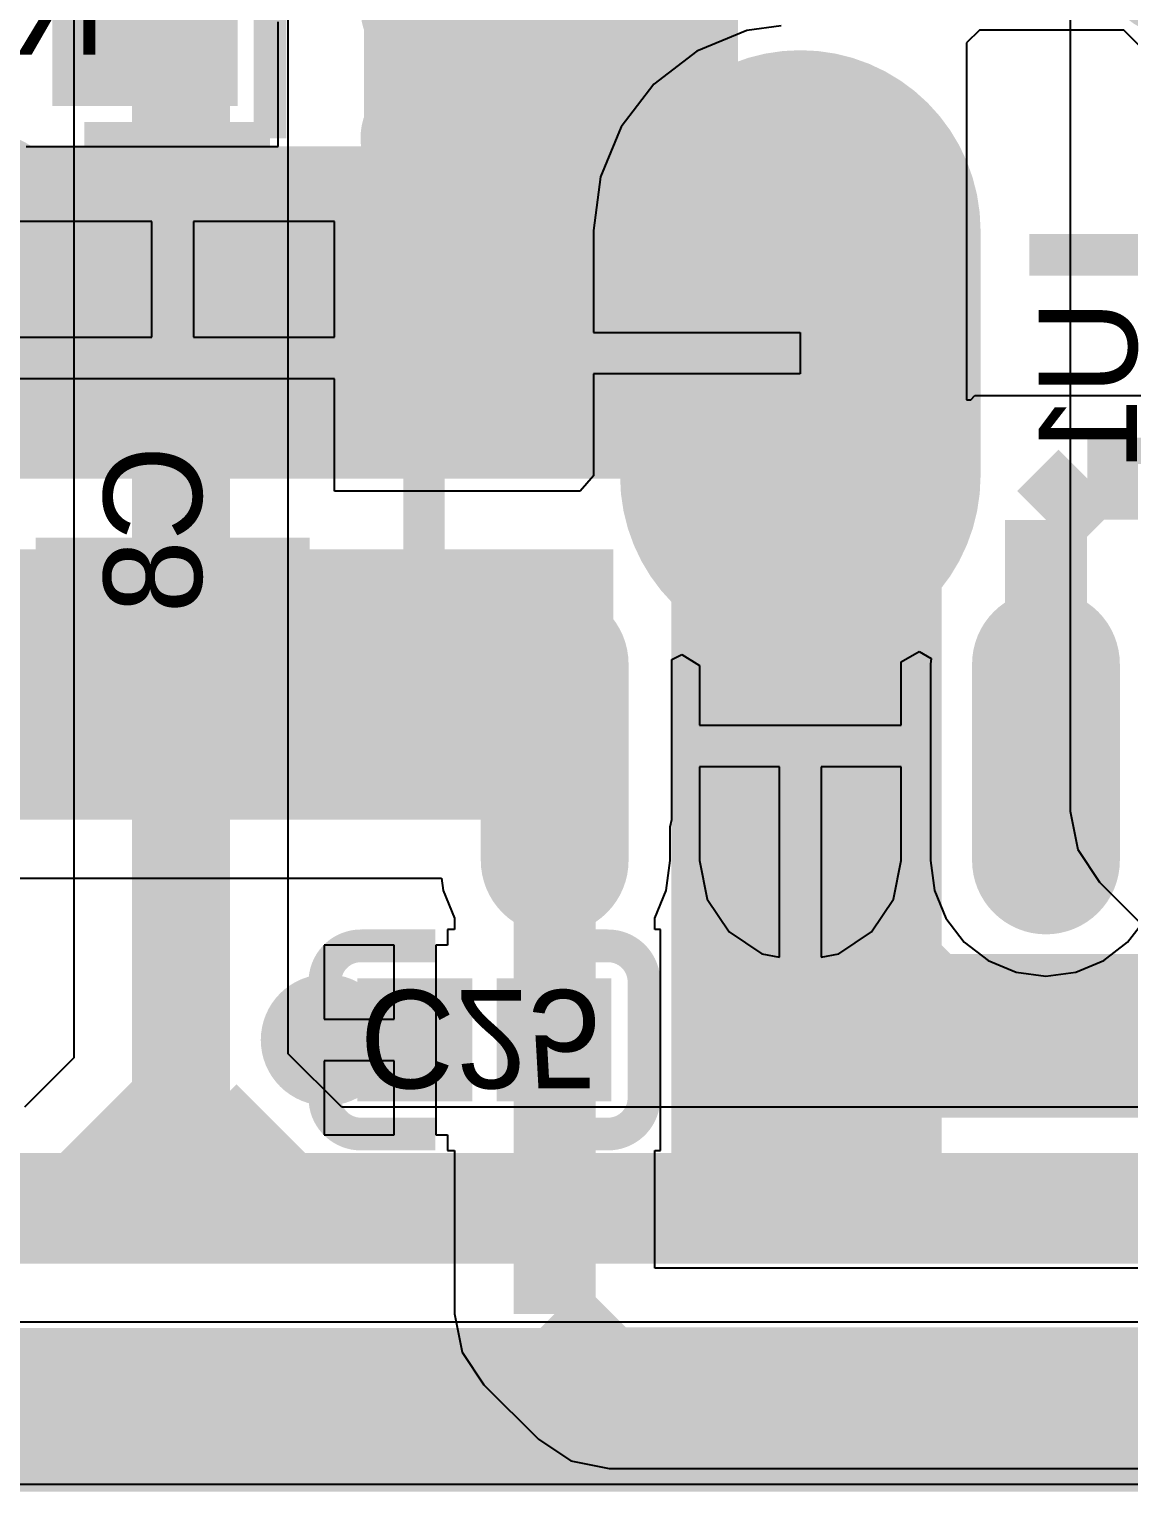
# Model space of a CAD drawing. Extents: x 81 to 196, y 150 to 213.
# Drawn here: x 129.1 to 135.82, y 186.36 to 195.29 of the extents above; entities that cross this region are included whole.
import ezdxf

# ---------------------------------------------------------------- set-up
doc = ezdxf.new("R2010")
doc.units = 0
doc.header["$MEASUREMENT"] = 0
for name, color, linetype in [('BOTTOMLAYER', 5, 'CONTINUOUS'), ('BOTTOMOVERLAY', 54, 'CONTINUOUS'), ('BOTTOMPASTE', 16, 'CONTINUOUS'), ('BOTTOMSOLDER', 6, 'CONTINUOUS'), ('MULTILAYER', 9, 'CONTINUOUS'), ('TOPLAYER', 1, 'CONTINUOUS')]:
    doc.layers.add(name, color=color, linetype=linetype)

msp = doc.modelspace()

# ---------------------------------------------------------------- linework, layer by layer
at = {"layer": 'BOTTOMLAYER'}
for p, q in [((130.626772, 194.577828), (130.626772, 195.340369)), ((133.489601, 195.286424), (133.184552, 195.160069)), ((133.700772, 195.314227), (133.489601, 195.286424)), ((134.912326, 195.289569), (134.832974, 195.210217)), ((135.794925, 195.289569), (134.912326, 195.289569)), ((136.077577, 195.006917), (135.794925, 195.289569)), ((134.832974, 195.210217), (134.832974, 193.030226)), ((133.184552, 195.160069), (132.922599, 194.959066)), ((132.922599, 194.959066), (132.721596, 194.697114)), ((132.721596, 194.697114), (132.595242, 194.392065)), ((129.08677, 194.577828), (130.626772, 194.577828)), ((132.595242, 194.392065), (132.552143, 194.064704)), ((129.854574, 194.119228), (128.992574, 194.119228)), ((129.854574, 193.412229), (129.854574, 194.119228)), ((130.970574, 194.119228), (130.108574, 194.119228)), ((130.108574, 194.119228), (130.108574, 193.412229)), ((130.970574, 193.412229), (130.970574, 194.119228)), ((132.552143, 194.064704), (132.552143, 193.441706)), ((128.992574, 193.412229), (129.854574, 193.412229)), ((130.108574, 193.412229), (130.970574, 193.412229)), ((132.552143, 193.441706), (133.816974, 193.441706)), ((133.816974, 193.441706), (133.816974, 193.187706)), ((129.981574, 193.158229), (128.992574, 193.158229)), ((130.970574, 193.158229), (129.981574, 193.158229)), ((130.970574, 192.472683), (130.970574, 193.158229)), ((133.816974, 193.187706), (132.552143, 193.187706)), ((132.552143, 193.187706), (132.552143, 192.56471)), ((134.832974, 193.030226), (134.858374, 193.030226)), ((134.858374, 193.030226), (134.883774, 193.055626)), ((134.883774, 193.055626), (136.814174, 193.055626)), ((132.552143, 192.56471), (132.471439, 192.472683)), ((132.471439, 192.472683), (130.970574, 192.472683)), ((133.030831, 191.443724), (133.093292, 191.474527)), ((133.030831, 190.464826), (133.030831, 191.443724)), ((133.093292, 191.474527), (133.201141, 191.407461)), ((134.432807, 191.428888), (134.542794, 191.492388)), ((134.432807, 191.041406), (134.432807, 191.428888)), ((134.542794, 191.492388), (134.616609, 191.449772)), ((134.616609, 191.449772), (134.612075, 191.415345)), ((134.612075, 191.415345), (134.612075, 190.215347)), ((133.201141, 191.407461), (133.201141, 191.041406)), ((133.201141, 191.041406), (133.816974, 191.041406)), ((133.816974, 191.041406), (134.432807, 191.041406)), ((133.689974, 190.787406), (133.201141, 190.787406)), ((133.201141, 190.787406), (133.201141, 190.214407)), ((133.689974, 189.623837), (133.689974, 190.787406)), ((134.432807, 190.787406), (133.943974, 190.787406)), ((133.943974, 190.787406), (133.943974, 189.623837)), ((134.432807, 190.214407), (134.432807, 190.787406)), ((133.021873, 190.419789), (133.030831, 190.464826)), ((133.021873, 190.215347), (133.021873, 190.419789)), ((132.997814, 190.032612), (133.021873, 190.215347)), ((133.201141, 190.214407), (133.248019, 189.978739)), ((134.385929, 189.978739), (134.432807, 190.214407)), ((134.612075, 190.215347), (134.636134, 190.032612)), ((121.828174, 190.107969), (131.623933, 190.107969)), ((131.623933, 190.107969), (131.633854, 190.032612)), ((131.633854, 190.032612), (131.70408, 189.86307)), ((132.927588, 189.86307), (132.997814, 190.032612)), ((134.636134, 190.032612), (134.706667, 189.862328)), ((133.248019, 189.978739), (133.381514, 189.778947)), ((134.252434, 189.778947), (134.385929, 189.978739)), ((131.70408, 189.86307), (131.70408, 189.793628)), ((132.927588, 189.793628), (132.927588, 189.86307)), ((134.706667, 189.862328), (134.818869, 189.716103)), ((135.817359, 189.716103), (135.929561, 189.862328)), ((131.70408, 189.793628), (131.661576, 189.793628)), ((131.661576, 189.793628), (131.661576, 189.697629)), ((132.961573, 189.793628), (132.927588, 189.793628)), ((132.961573, 188.443629), (132.961573, 189.793628)), ((133.381514, 189.778947), (133.581305, 189.645452)), ((134.052643, 189.645452), (134.252434, 189.778947)), ((134.818869, 189.716103), (134.965095, 189.603901)), ((135.671133, 189.603901), (135.817359, 189.716103)), ((131.334574, 189.697629), (130.907574, 189.697629)), ((130.907574, 189.697629), (130.907574, 189.245629)), ((131.334574, 189.245629), (131.334574, 189.697629)), ((131.661576, 189.697629), (131.588574, 189.697629)), ((131.588574, 189.697629), (131.588574, 188.539628)), ((133.581305, 189.645452), (133.689974, 189.623837)), ((133.943974, 189.623837), (134.052643, 189.645452)), ((134.965095, 189.603901), (135.135379, 189.533367)), ((135.500849, 189.533367), (135.671133, 189.603901)), ((135.135379, 189.533367), (135.318114, 189.509308)), ((135.318114, 189.509308), (135.500849, 189.533367)), ((130.907574, 189.245629), (131.334574, 189.245629)), ((131.334574, 188.991629), (130.907574, 188.991629)), ((130.907574, 188.991629), (130.907574, 188.539628)), ((131.334574, 188.539628), (131.334574, 188.991629)), ((130.907574, 188.539628), (131.334574, 188.539628)), ((131.588574, 188.539628), (131.661576, 188.539628)), ((131.661576, 188.539628), (131.661576, 188.443629)), ((131.661576, 188.443629), (131.70408, 188.443629)), ((131.70408, 188.443629), (131.70408, 187.444766)), ((132.927588, 187.72378), (132.927588, 188.443629)), ((132.927588, 188.443629), (132.961573, 188.443629)), ((141.107379, 187.72378), (132.927588, 187.72378)), ((131.70408, 187.444766), (131.750646, 187.210657)), ((131.750646, 187.210657), (131.883259, 187.012191)), ((131.883259, 187.012191), (132.215999, 186.679451)), ((132.215999, 186.679451), (132.414465, 186.546838)), ((132.414465, 186.546838), (132.648574, 186.500272)), ((132.648574, 186.500272), (141.360771, 186.500272))]:
    msp.add_line(p, q, dxfattribs=at)
for points, const_width in [([(129.811772, 195.417826), (129.811772, 197.018026)], 0.299999), ([(133.816974, 194.064704), (133.816974, 192.564707)], 1.999996), ([(135.318114, 192.296166), (135.570572, 192.548624)], 0.499999), ([(137.601574, 192.548624), (135.570572, 192.548624)], 0.499999), ([(135.318114, 190.815346), (135.318114, 192.296166)], 0.499999), ([(133.816974, 191.614405), (133.816974, 190.214407)], 0.699999), ([(132.315834, 191.415345), (132.315834, 190.215347)], 0.699999), ([(135.318114, 191.415345), (135.318114, 190.215347)], 0.699999), ([(132.315834, 187.444766), (132.315834, 190.815346)], 0.499999), ([(130.921374, 189.118626), (130.921377, 189.118629)], 0.499999), ([(131.461574, 189.118629), (130.921377, 189.118629)], 0.499999), ([(132.648574, 187.112026), (132.315834, 187.444766)], 0.499999), ([(141.360774, 187.112026), (132.648574, 187.112026)], 0.499999)]:
    msp.add_lwpolyline(points, dxfattribs=dict(at, const_width=const_width))
for points, const_width in [([(131.530974, 195.267826, 1), (131.530974, 195.567826, 1)], 0.299999), ([(132.673974, 195.064626, 1), (132.673974, 195.364626, 1)], 0.299999), ([(133.816974, 193.564705, 1), (133.816974, 194.564703, 1)], 0.999998), ([(131.530974, 194.480426, 1), (131.530974, 194.780426, 1)], 0.299999), ([(132.673974, 194.353426, 1), (132.673974, 194.653426, 1)], 0.299999), ([(128.889374, 194.099426, 1), (128.889374, 194.399426, 1)], 0.299999), ([(134.451974, 193.743826, 1), (134.451974, 194.043826, 1)], 0.299999), ([(133.613774, 193.693026, 1), (133.613774, 193.993026, 1)], 0.299999), ([(131.226174, 193.591426, 1), (131.226174, 193.891426, 1)], 0.299999), ([(132.775574, 193.616826, 1), (132.775574, 193.916826, 1)], 0.299999), ([(132.064374, 193.540626, 1), (132.064374, 193.840626, 1)], 0.299999), ([(128.914774, 193.439026, 1), (128.914774, 193.739026, 1)], 0.299999), ([(133.816974, 192.064708, 1), (133.816974, 193.064706, 1)], 0.999998), ([(131.200774, 192.854826, 1), (131.200774, 193.154826, 1)], 0.299999), ([(131.988174, 192.854826, 1), (131.988174, 193.154826, 1)], 0.299999), ([(132.800974, 192.905626, 1), (132.800974, 193.205626, 1)], 0.299999), ([(133.588374, 192.880226, 1), (133.588374, 193.180226, 1)], 0.299999), ([(134.477374, 192.880226, 1), (134.477374, 193.180226, 1)], 0.299999), ([(128.914774, 192.778626, 1), (128.914774, 193.078626, 1)], 0.299999), ([(133.842374, 191.788026, 1), (133.842374, 192.088026, 1)], 0.299999), ([(133.816974, 191.439406, 1), (133.816974, 191.789403, 1)], 0.349999), ([(132.315834, 191.240346, 1), (132.315834, 191.590343, 1)], 0.349999), ([(135.318114, 191.240346, 1), (135.318114, 191.590343, 1)], 0.349999), ([(133.816974, 190.492626, 1), (133.816974, 190.792626, 1)], 0.299999), ([(132.315834, 190.040349, 1), (132.315834, 190.390346, 1)], 0.349999), ([(133.816974, 190.039409, 1), (133.816974, 190.389406, 1)], 0.349999), ([(135.318114, 190.040349, 1), (135.318114, 190.390346, 1)], 0.349999), ([(134.031919, 189.490281, 1), (134.031919, 189.790281, 1)], 0.299999), ([(130.921374, 188.968626, 1), (130.921374, 189.268626, 1)], 0.299999), ([(133.512174, 188.943226, 1), (133.512174, 189.243226, 1)], 0.299999), ([(134.451974, 188.892426, 1), (134.451974, 189.192426, 1)], 0.299999)]:
    msp.add_lwpolyline(points, format="xyb", close=True, dxfattribs=dict(at, const_width=const_width))
for points in [[(133.435974, 192.598426), (133.435974, 198.999226), (131.149974, 192.598426), (131.149974, 198.999226)], [(130.276773, 195.907825), (129.346772, 195.907825), (130.276773, 194.927827), (129.346772, 194.927827)], [(125.949802, 195.373338), (125.5484, 194.476083), (130.087589, 193.522221), (129.686187, 192.624966)], [(134.782174, 192.547626), (134.782174, 194.579626), (127.085974, 192.547626), (127.085974, 194.579626)], [(130.716574, 192.70523), (130.716574, 193.865228), (129.246574, 192.70523), (129.246574, 193.865228)], [(134.680574, 187.950226), (134.680574, 193.716026), (133.029574, 187.950226), (133.029574, 193.716026)], [(132.673974, 190.464826), (132.673974, 192.115826), (121.828174, 190.464826), (121.828174, 192.115826)], [(130.716574, 190.925229), (130.716574, 192.085227), (129.246574, 190.925229), (129.246574, 192.085227)], [(131.761573, 189.443629), (131.161574, 189.443629), (131.761573, 188.793628), (131.161574, 188.793628)], [(132.611574, 189.443629), (132.011575, 189.443629), (132.611574, 188.793628), (132.011575, 188.793628)]]:
    msp.add_solid(points, dxfattribs=at)
at = {"layer": 'BOTTOMOVERLAY'}
for points, const_width in [([(130.576772, 194.627825), (130.576772, 196.207827)], 0.2), ([(130.576772, 194.627825), (129.441773, 194.627825)], 0.2), ([(130.616574, 194.165228), (129.346574, 194.165228)], 0.2), ([(132.416926, 193.915416), (131.517004, 193.915416)], 0.254), ([(131.517004, 191.315218), (131.517004, 193.915416)], 0.254), ([(136.116944, 193.915416), (135.217022, 193.915416)], 0.254), ([(131.016578, 192.84523), (131.016578, 193.765231)], 0.2), ([(131.016578, 191.025224), (131.016578, 191.945224)], 0.2), ([(130.616574, 190.625227), (129.346574, 190.625227)], 0.2), ([(131.586577, 189.693624), (131.136576, 189.693624)], 0.2), ([(132.636575, 189.693626), (132.186573, 189.693626)], 0.2), ([(130.911577, 188.763625), (130.911577, 189.473621)], 0.2), ([(132.861571, 188.763631), (132.861571, 189.473627)], 0.2), ([(131.586575, 188.543626), (131.136573, 188.543626)], 0.2), ([(132.636573, 188.543628), (132.186571, 188.543628)], 0.2), ([(175.244374, 188.178826), (116.976774, 188.178826)], 0.499999)]:
    msp.add_lwpolyline(points, dxfattribs=dict(at, const_width=const_width))
at = {"layer": 'BOTTOMOVERLAY', "const_width": 0.2}
for points in [[(128.946575, 193.765228, -0.414214), (129.346574, 194.165228)], [(130.616577, 194.16523, -0.414213), (131.016578, 193.765231)], [(129.346571, 190.625227, -0.414213), (128.946572, 191.025229)], [(131.016578, 191.025224, -0.414214), (130.616579, 190.625224)], [(130.911577, 189.473624, -0.414214), (131.131577, 189.693624)], [(132.641576, 189.693626, -0.414214), (132.861576, 189.473627)], [(131.131577, 188.543623, -0.414214), (130.911577, 188.763623)], [(132.861576, 188.763631, -0.414214), (132.641576, 188.543631)]]:
    msp.add_lwpolyline(points, format="xyb", dxfattribs=at)
at = {"layer": 'BOTTOMOVERLAY', "const_width": 0.1}
for points in [[(129.346574, 194.115228, 1), (129.346574, 194.215227, 1)], [(130.616577, 194.11523, 1), (130.616577, 194.21523, 1)], [(131.016578, 193.715231, 1), (131.016578, 193.815231, 1)], [(131.016578, 190.975224, 1), (131.016578, 191.075224, 1)], [(129.346571, 190.575227, 1), (129.346571, 190.675227, 1)], [(130.616579, 190.575225, 1), (130.616579, 190.675224, 1)], [(131.131577, 189.643624, 1), (131.131577, 189.743623, 1)], [(132.641576, 189.643626, 1), (132.641576, 189.743626, 1)], [(130.911577, 189.423624, 1), (130.911577, 189.523624, 1)], [(132.861576, 189.423627, 1), (132.861576, 189.523626, 1)], [(130.911577, 188.713623, 1), (130.911577, 188.813623, 1)], [(132.861576, 188.713631, 1), (132.861576, 188.81363, 1)], [(131.131577, 188.493623, 1), (131.131577, 188.593623, 1)], [(132.641576, 188.493631, 1), (132.641576, 188.593631, 1)]]:
    msp.add_lwpolyline(points, format="xyb", close=True, dxfattribs=at)
at = {"layer": 'BOTTOMPASTE'}
for points, const_width in [([(133.816974, 194.064704), (133.816974, 192.564707)], 1.999996), ([(133.816974, 191.614405), (133.816974, 190.214407)], 0.699999), ([(132.315834, 191.415345), (132.315834, 190.215347)], 0.699999), ([(135.318114, 191.415345), (135.318114, 190.215347)], 0.699999)]:
    msp.add_lwpolyline(points, dxfattribs=dict(at, const_width=const_width))
for points, const_width in [([(133.816974, 193.564705, 1), (133.816974, 194.564703, 1)], 0.999998), ([(133.816974, 192.064708, 1), (133.816974, 193.064706, 1)], 0.999998), ([(133.816974, 191.439406, 1), (133.816974, 191.789403, 1)], 0.349999), ([(132.315834, 191.240346, 1), (132.315834, 191.590343, 1)], 0.349999), ([(135.318114, 191.240346, 1), (135.318114, 191.590343, 1)], 0.349999), ([(132.315834, 190.040349, 1), (132.315834, 190.390346, 1)], 0.349999), ([(133.816974, 190.039409, 1), (133.816974, 190.389406, 1)], 0.349999), ([(135.318114, 190.040349, 1), (135.318114, 190.390346, 1)], 0.349999)]:
    msp.add_lwpolyline(points, format="xyb", close=True, dxfattribs=dict(at, const_width=const_width))
for points in [[(130.276773, 195.907825), (129.346772, 195.907825), (130.276773, 194.927827), (129.346772, 194.927827)], [(130.716574, 192.70523), (130.716574, 193.865228), (129.246574, 192.70523), (129.246574, 193.865228)], [(130.716574, 190.925229), (130.716574, 192.085227), (129.246574, 190.925229), (129.246574, 192.085227)], [(131.761573, 189.443629), (131.161574, 189.443629), (131.761573, 188.793628), (131.161574, 188.793628)], [(132.611574, 189.443629), (132.011575, 189.443629), (132.611574, 188.793628), (132.011575, 188.793628)]]:
    msp.add_solid(points, dxfattribs=at)
at = {"layer": 'BOTTOMSOLDER'}
for points, const_width in [([(136.077577, 195.461725, 1), (136.077577, 195.863324, 1)], 0.401599), ([(131.530974, 195.217026, 1), (131.530974, 195.618626, 1)], 0.401599), ([(132.673974, 195.013826, 1), (132.673974, 195.415426, 1)], 0.401599), ([(133.816974, 193.513905, 1), (133.816974, 194.615503, 1)], 1.101598), ([(131.530974, 194.429626, 1), (131.530974, 194.831226, 1)], 0.401599), ([(132.673974, 194.302626, 1), (132.673974, 194.704226, 1)], 0.401599), ([(128.889374, 194.048626, 1), (128.889374, 194.450226, 1)], 0.401599), ([(134.451974, 193.693026, 1), (134.451974, 194.094626, 1)], 0.401599), ([(133.613774, 193.642226, 1), (133.613774, 194.043826, 1)], 0.401599), ([(131.226174, 193.540626, 1), (131.226174, 193.942226, 1)], 0.401599), ([(132.775574, 193.566026, 1), (132.775574, 193.967626, 1)], 0.401599), ([(132.064374, 193.489826, 1), (132.064374, 193.891426, 1)], 0.401599), ([(128.914774, 193.388226, 1), (128.914774, 193.789826, 1)], 0.401599), ([(133.816974, 192.013908, 1), (133.816974, 193.115506, 1)], 1.101598), ([(131.200774, 192.804026, 1), (131.200774, 193.205626, 1)], 0.401599), ([(131.988174, 192.804026, 1), (131.988174, 193.205626, 1)], 0.401599), ([(132.800974, 192.854826, 1), (132.800974, 193.256426, 1)], 0.401599), ([(133.588374, 192.829426, 1), (133.588374, 193.231026, 1)], 0.401599), ([(134.477374, 192.829426, 1), (134.477374, 193.231026, 1)], 0.401599), ([(128.914774, 192.727826, 1), (128.914774, 193.129426, 1)], 0.401599), ([(133.842374, 191.737226, 1), (133.842374, 192.138826, 1)], 0.401599), ([(133.816974, 191.388606, 1), (133.816974, 191.840203, 1)], 0.451599), ([(132.315834, 191.189546, 1), (132.315834, 191.641143, 1)], 0.451599), ([(135.318114, 191.189546, 1), (135.318114, 191.641143, 1)], 0.451599), ([(133.816974, 190.441826, 1), (133.816974, 190.843426, 1)], 0.401599), ([(132.315834, 189.989549, 1), (132.315834, 190.441146, 1)], 0.451599), ([(133.816974, 189.988609, 1), (133.816974, 190.440206, 1)], 0.451599), ([(135.318114, 189.989549, 1), (135.318114, 190.441146, 1)], 0.451599), ([(134.031919, 189.439481, 1), (134.031919, 189.841081, 1)], 0.401599), ([(130.921374, 188.917826, 1), (130.921374, 189.319426, 1)], 0.401599), ([(133.512174, 188.892426, 1), (133.512174, 189.294026, 1)], 0.401599), ([(135.594974, 188.867026, 1), (135.594974, 189.268626, 1)], 0.401599), ([(134.451974, 188.841626, 1), (134.451974, 189.243226, 1)], 0.401599), ([(130.997574, 186.581026, 1), (130.997574, 186.982626, 1)], 0.401599)]:
    msp.add_lwpolyline(points, format="xyb", close=True, dxfattribs=dict(at, const_width=const_width))
for points, const_width in [([(133.816974, 194.064704), (133.816974, 192.564707)], 2.203196), ([(133.816974, 191.614405), (133.816974, 190.214407)], 0.903199), ([(132.315834, 191.415345), (132.315834, 190.215347)], 0.903199), ([(135.318114, 191.415345), (135.318114, 190.215347)], 0.903199)]:
    msp.add_lwpolyline(points, dxfattribs=dict(at, const_width=const_width))
for points in [[(130.378373, 196.009425), (129.245172, 196.009425), (130.378373, 194.826227), (129.245172, 194.826227)], [(130.818174, 192.60363), (130.818174, 193.966828), (129.144974, 192.60363), (129.144974, 193.966828)], [(130.818174, 190.823629), (130.818174, 192.186827), (129.144974, 190.823629), (129.144974, 192.186827)], [(131.812373, 189.494429), (131.110774, 189.494429), (131.812373, 188.742828), (131.110774, 188.742828)], [(132.662374, 189.494429), (131.960775, 189.494429), (132.662374, 188.742828), (131.960775, 188.742828)]]:
    msp.add_solid(points, dxfattribs=at)
at = {"layer": 'MULTILAYER', "const_width": 0.299999}
for points in [[(133.842374, 191.788026, 1), (133.842374, 192.088026, 1)], [(133.816974, 190.492626, 1), (133.816974, 190.792626, 1)], [(134.031919, 189.490281, 1), (134.031919, 189.790281, 1)], [(134.451974, 188.892426, 1), (134.451974, 189.192426, 1)]]:
    msp.add_lwpolyline(points, format="xyb", close=True, dxfattribs=at)
at = {"layer": 'TOPLAYER'}
for p, q in [((129.376767, 195.617417), (129.376767, 189.009188)), ((130.687981, 189.034588), (130.687981, 195.617417)), ((135.465823, 195.440902), (135.465823, 190.515623)), ((135.465823, 190.515623), (135.512388, 190.281514)), ((135.512388, 190.281514), (135.645002, 190.083046)), ((135.645002, 190.083046), (136.000599, 189.727451)), ((129.376767, 189.009188), (129.075015, 188.707433)), ((131.015133, 188.707433), (130.687981, 189.034588)), ((144.873815, 188.707433), (131.015133, 188.707433)), ((121.548774, 187.396219), (145.145374, 187.396219)), ((177.441926, 186.402441), (115.299884, 186.402441))]:
    msp.add_line(p, q, dxfattribs=at)
for points, const_width in [([(130.032374, 188.077226), (130.032374, 195.976626)], 0.599999), ([(133.842374, 189.829826), (133.842374, 191.938026)], 1.000001), ([(134.528174, 189.144026), (133.842374, 189.829826)], 1.000001), ([(137.728574, 189.144026), (134.528174, 189.144026)], 1.000001), ([(129.422774, 188.128026), (130.006974, 188.712226)], 0.599999), ([(130.743574, 188.051826), (130.159374, 188.636026)], 0.599999), ([(145.145374, 188.051826), (121.548774, 188.051826)], 0.599999), ([(177.149374, 186.858026), (116.824374, 186.858026)], 1.000001)]:
    msp.add_lwpolyline(points, dxfattribs=dict(at, const_width=const_width))
for points, const_width in [([(133.842374, 191.788026, 1), (133.842374, 192.088026, 1)], 0.299999), ([(133.816974, 190.492626, 1), (133.816974, 190.792626, 1)], 0.299999), ([(133.888599, 189.250782, 1), (133.888599, 189.750781, 1)], 0.499999), ([(133.890497, 189.248859, 1), (133.890497, 189.748858, 1)], 0.499999), ([(134.031919, 189.490281, 1), (134.031919, 189.790281, 1)], 0.299999), ([(134.733696, 188.894026, 1), (134.733696, 189.394025, 1)], 0.499999), ([(134.74714, 188.894026, 1), (134.74714, 189.394025, 1)], 0.499999), ([(135.594974, 188.917826, 1), (135.594974, 189.217826, 1)], 0.299999), ([(134.451974, 188.892426, 1), (134.451974, 189.192426, 1)], 0.299999), ([(130.997574, 186.631826, 1), (130.997574, 186.931826, 1)], 0.299999)]:
    msp.add_lwpolyline(points, format="xyb", close=True, dxfattribs=dict(at, const_width=const_width))
at = {"layer": 'TOPLAYER', "const_width": 1.000001}
for points in [[(134.733696, 189.144026, -0.202426), (133.888599, 189.500782)], [(134.74714, 189.144026, -0.198912), (133.890497, 189.498859)]]:
    msp.add_lwpolyline(points, format="xyb", dxfattribs=at)

# ---------------------------------------------------------------- texts
at = {"layer": 'BOTTOMOVERLAY', "text_generation_flag": 2}
msp.add_text('R4', height=0.599999, dxfattribs=at).set_placement((129.575174, 195.138426))
for s, rotation, p in [('U1', 90, (135.874374, 193.639826)), ('C8', 90, (130.159374, 192.750826)), ('C25', 180, (131.124574, 189.423426))]:
    msp.add_text(s, height=0.599999, rotation=rotation, dxfattribs=at).set_placement(p)

doc.saveas('drawing.dxf')
